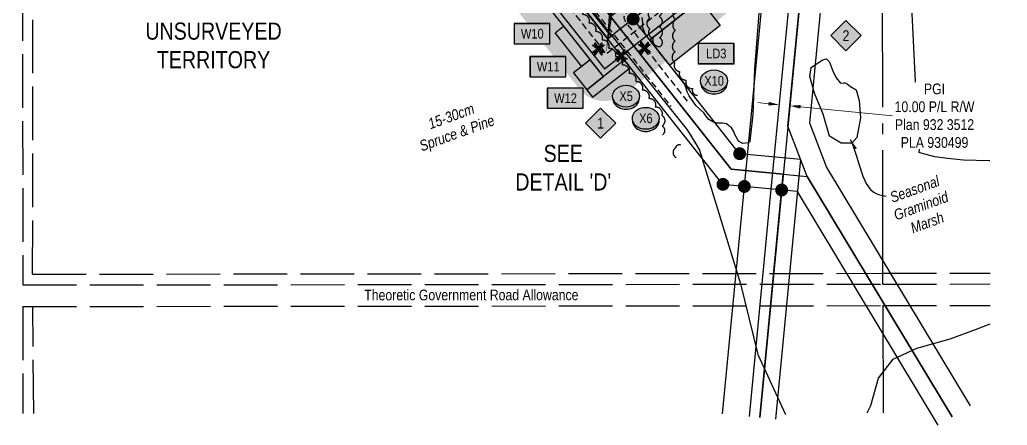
# Model space of a CAD drawing. Extents: x 499040 to 506121, y 6015569 to 6019091.
# Drawn here: x 504801 to 505722, y 6016528 to 6016907 of the extents above; entities that cross this region are included whole.
import ezdxf
from ezdxf.enums import TextEntityAlignment as Align

# ---------------------------------------------------------------- set-up
doc = ezdxf.new("R2010")
doc.units = 0
doc.header["$LTSCALE"] = 5
doc.header["$PDMODE"] = 35
doc.header["$PDSIZE"] = 0.5
for name, pattern in [('0', [1, 1, 0]), ('foc-QUARTERLINE', [33, 25, -3, 2, -3]), ('foc-TIELINE', [1.875, 1.25, -0.625]), ('foc-UNSURVEYED', [12.5, 10, -2.5]), ('UG_PIPE', [1.875, 1.25, -0.625])]:
    doc.linetypes.add(name, pattern=pattern)
doc.layers.get('Defpoints').update_dxf_attribs({"color": 9})
for name, color, linetype in [('AS-PIPE-UG', 44, 'UG_PIPE'), ('C-RW', 13, 'Continuous'), ('DETAIL-T', 7, 'Continuous'), ('F-RW', 190, 'Continuous'), ('L-MON', 1, 'Continuous'), ('L-QSEC', 8, 'foc-QUARTERLINE'), ('L-ROAD-T', 7, 'Continuous'), ('L-UNS-T', 3, 'Continuous'), ('L-USEC', 7, 'foc-UNSURVEYED'), ('P-BORE', 7, 'Continuous'), ('P-BUFFER-H 30m', 51, 'Continuous'), ('P-CHAINAGE-CL', 201, 'foc-TIELINE'), ('P-CROSSINGS', 250, 'Continuous'), ('P-ELEVATION', 7, 'Continuous'), ('P-PROPOSED', 10, 'Continuous'), ('P-PROPOSED-H', 21, 'Continuous'), ('P-STATION', 7, 'Continuous'), ('P-TEMP-BLOCKS', 250, 'Continuous'), ('P-TEMP-BLUE', 146, 'Continuous'), ('P-WORKAREA', 113, 'Continuous'), ('P-WORKAREA-H', 111, 'Continuous'), ('T-BUSH', 110, '0'), ('T-BUSH-T', 110, 'Continuous'), ('WETLAND', 143, 'Continuous'), ('WETLAND-T', 146, 'Continuous')]:
    doc.layers.add(name, color=color, linetype=linetype)
doc.layers.add('F-RW-T', color=190, linetype='Continuous', lineweight=9)
doc.layers.add('P-TEMP-BLUE-H', color=7, linetype='Continuous', true_color=0x99e6ff)
doc.styles.add('80', font='ARIALN.TTF', dxfattribs={"height": 10})
doc.styles.add('80CG', font='ARIALN.TTF', dxfattribs={"height": 10})
doc.styles.add('80L', font='ARIALN.TTF', dxfattribs={"height": 10})
doc.styles.add('Crossing', font='ARIALN.TTF', dxfattribs={"height": 10})
doc.dimstyles.new('Compass 5 000', dxfattribs={"dimscale": 5, "dimtxt": 9, "dimasz": 2, "dimexe": 0.2, "dimexo": 0.0625, "dimgap": 0.5, "dimtad": 0, "dimtih": 1, "dimtoh": 1, "dimzin": 0, "dimdsep": 46, "dimtxsty": '80CG', "dimcen": 0.1, "dimse1": 1, "dimse2": 1, "dimclrd": 256, "dimclrt": 256, "dimaunit": 1, "dimadec": 4, "dimazin": 0, "dimtfac": 0.06, "dimtofl": 0, "dimtmove": 0, "dimatfit": 1, "dimfxl": 0.2, "dimtolj": 1, "dimtzin": 0, "dimlwd": -1, "dimarcsym": 0})

# ---------------------------------------------------------------- blocks, each defined once
blk = doc.blocks.new('fdia')
at = {"color": 255, "const_width": 1}
blk.add_lwpolyline([(-0.5, 0, 1), (0.5, 0, 1)], format="xyb", close=True, dxfattribs=at)
blk = doc.blocks.new('Fdiaa')
blk.add_blockref('fdia', (0, 0))
blk = doc.blocks.new('fdib')
at = {"color": 1, "const_width": 1.6}
blk.add_lwpolyline([(-0.4, 0, 1), (0.4, 0, 1)], format="xyb", close=True, dxfattribs=at)
at = {"color": 1}
blk.add_circle((0, 0), 0.8, dxfattribs=at)
blk = doc.blocks.new('Fdibb')
blk.add_blockref('fdib', (0, 0))
blk = doc.blocks.new('fdicc')
for name in ['Fdibb', 'Fdiaa']:
    blk.add_blockref(name, (0, 0))
blk = doc.blocks.new('FDI')
blk.add_blockref('fdicc', (0, 0))
blk = doc.blocks.new('*D396')
at = {"layer": 'Defpoints', "color": 0, "transparency": 16777216}
for p in [(505513.15, 6016866.67), (505523.1, 6016865.71), (505519.28, 6016826.38)]:
    blk.add_point(p, dxfattribs=at)
at = {"layer": 'F-RW-T', "transparency": 16777216}
for p, q in [((505499.38, 6016828.31), (505489.43, 6016829.28)), ((505529.23, 6016825.41), (505615.17, 6016817.07))]:
    blk.add_line(p, q, dxfattribs=at)
for points in [[(505499.54, 6016829.97), (505499.22, 6016826.66), (505509.33, 6016827.35)], [(505529.4, 6016827.07), (505529.07, 6016823.76), (505519.28, 6016826.38)]]:
    blk.add_solid(points, dxfattribs=at)
at = {"layer": 'F-RW-T', "transparency": 16777216, "insert": (505654.26, 6016817.07), "char_height": 10, "attachment_point": 5, "style": '80CG', "bg_fill": 3, "box_fill_scale": 1.1, "bg_fill_color": 256, "bg_fill_true_color": 13158600, "bg_fill_transparency": 0}
blk.add_mtext('\\A1;PGI\\P10.00 P/L R/W\\PPlan 932 3512\\PPLA 930499', dxfattribs=at)
blk = doc.blocks.new('TEMP')
h = blk.add_hatch(color=255)
h.dxf.hatch_style = 1
h.paths.add_polyline_path([(0, 0.25), (-0.67, 1.15), (-0.67, 0.67), (-1.15, 0.67), (-0.25, 0), (-1.15, -0.67), (-0.67, -0.67), (-0.67, -1.15), (0, -0.25), (0.67, -1.15), (0.67, -0.67), (1.15, -0.67), (0.25, 0), (1.15, 0.67), (0.67, 0.67), (0.67, 1.15)])
h.paths.add_polyline_path([(0.57, 0.85), (0.57, 0.57), (0.85, 0.57), (0.08, 0), (0.85, -0.57), (0.57, -0.57), (0.57, -0.85), (0, -0.08), (-0.57, -0.85), (-0.57, -0.57), (-0.85, -0.57), (-0.08, 0), (-0.85, 0.57), (-0.57, 0.57), (-0.57, 0.85), (0, 0.08)], flags=16)
h = blk.add_hatch(color=1)
h.dxf.hatch_style = 1
h.paths.add_polyline_path([(0, 0.08), (-0.57, 0.85), (-0.57, 0.57), (-0.85, 0.57), (-0.08, 0), (-0.85, -0.57), (-0.57, -0.57), (-0.57, -0.85), (0, -0.08), (0.57, -0.85), (0.57, -0.57), (0.85, -0.57), (0.08, 0), (0.85, 0.57), (0.57, 0.57), (0.57, 0.85)])
at = {"color": 1}
for p, q in [((-0.08, 0), (0.08, 0)), ((0, 0.08), (0, -0.08))]:
    blk.add_line(p, q, dxfattribs=at)
at = {"color": 255, "flags": 128}
blk.add_lwpolyline([(-0.25, 0), (-1.15, 0.67), (-0.67, 0.67), (-0.67, 1.15), (0, 0.25), (0.67, 1.15), (0.67, 0.67), (1.15, 0.67), (0.25, 0), (1.15, -0.67), (0.67, -0.67), (0.67, -1.15), (0, -0.25), (-0.67, -1.15), (-0.67, -0.67), (-1.15, -0.67)], close=True, dxfattribs=at)
at = {"color": 1, "flags": 128}
blk.add_lwpolyline([(-0.08, 0), (-0.85, 0.57), (-0.57, 0.57), (-0.57, 0.85), (0, 0.08), (0.57, 0.85), (0.57, 0.57), (0.85, 0.57), (0.08, 0), (0.85, -0.57), (0.57, -0.57), (0.57, -0.85), (0, -0.08), (-0.57, -0.85), (-0.57, -0.57), (-0.85, -0.57)], close=True, dxfattribs=at)
blk = doc.blocks.new('Temp_Area5')
at = {"true_color": 0x99e6ff}
h = blk.add_hatch(color=141, dxfattribs=at)
h.dxf.hatch_style = 1
h.paths.add_polyline_path([(-16.83, -9.44), (16.33, -9.44), (16.33, 9.05), (-16.83, 9.05)])
at = {"color": 250}
for points in [[(-17.03, -9.64), (16.53, -9.64), (16.53, 9.25), (-17.03, 9.25)], [(-16.93, -9.54), (16.43, -9.54), (16.43, 9.15), (-16.93, 9.15)]]:
    blk.add_lwpolyline(points, close=True, dxfattribs=at)
at = {"color": 250, "style": '80L'}
blk.add_attdef('TEMPORARY', text='', height=9, dxfattribs=at).set_placement((0, -0.15), align=Align.MIDDLE_CENTER)
blk = doc.blocks.new('30M BUFFER DISP')
h = blk.add_hatch(color=70)
h.dxf.hatch_style = 1
h.paths.add_polyline_path([(0, 14.14), (14.14, 0), (0, -14.14), (-14.14, 0)])
blk.add_lwpolyline([(0, 14.14), (14.14, 0), (0, -14.14), (-14.14, 0)], close=True)
at = {"color": 235, "style": '80L'}
blk.add_attdef('DISURBANCE', text='', height=10, dxfattribs=at).set_placement((0, 0), align=Align.MIDDLE_CENTER)
blk = doc.blocks.new('xing2')
h = blk.add_hatch(color=50)
h.dxf.hatch_style = 1
edge = h.paths.add_edge_path()
edge.add_ellipse((0, 0), major_axis=(-12.5, 0), ratio=0.816297, start_angle=0, end_angle=360)
h = blk.add_hatch(color=250)
h.dxf.hatch_style = 1
edge = h.paths.add_edge_path()
edge.add_ellipse((0, -2.05), major_axis=(-12.5, 0), ratio=0.816297, start_angle=0, end_angle=180)
edge.add_line((12.5, -2.05), (12.5, 0))
edge.add_ellipse((0, 0), major_axis=(-12.5, 0), ratio=0.816297, start_angle=0, end_angle=180, ccw=False)
edge.add_line((-12.5, 0), (-12.5, -2.05))
at = {"color": 250}
blk.add_ellipse((0, 0), major_axis=(-12.5, 0), ratio=0.816297, dxfattribs=at)
blk.add_ellipse((0, -2.05), major_axis=(-12.5, 0), ratio=0.816297, start_param=0, end_param=3.141593, dxfattribs=at)
at = {"color": 250, "style": 'Crossing'}
blk.add_attdef('CROSSING', text='', height=9, dxfattribs=at).set_placement((0.09, 0.02), align=Align.MIDDLE_CENTER)
at = {"color": 250, "style": 'Crossing', "flags": 1}
for tag, p in [('OWNER', (0.09, -12.49)), ('DESCRIPTION', (0.09, -25.77)), ('LOCATION', (0.09, -39.3)), ('DWG_REF', (0.09, -52.84))]:
    blk.add_attdef(tag, text='', height=9, dxfattribs=at).set_placement(p, align=Align.MIDDLE_CENTER)
blk = doc.blocks.new('*U438')
at = {"layer": 'P-ELEVATION'}
h = blk.add_hatch(color=111, dxfattribs=at)
h.dxf.hatch_style = 1
edge = h.paths.add_edge_path()
edge.add_ellipse((0, 0), major_axis=(-10.94, 0), ratio=0.913794, start_angle=0, end_angle=360)
at = {"layer": 'P-ELEVATION', "color": 7, "flags": 128}
blk.add_lwpolyline([(0, 0, 5, 0, 0), (-6.19, -55.27, 0, 0, 0)], format="xyseb", dxfattribs=at)
at = {"layer": 'P-ELEVATION', "color": 7}
blk.add_ellipse((0, 0), major_axis=(-10.94, 0), ratio=0.913794, dxfattribs=at)
at = {"layer": 'P-ELEVATION', "style": '80'}
blk.add_attdef('BEND', text='', height=10, dxfattribs=at).set_placement((0, 0), align=Align.MIDDLE_CENTER)

msp = doc.modelspace()

# ---------------------------------------------------------------- hatches: boundary and pattern name
at = {"layer": 'P-BUFFER-H 30m'}
h = msp.add_hatch(color=256, dxfattribs=at)
h.dxf.hatch_style = 1
edge = h.paths.add_edge_path()
edge.add_line((504464.69, 6016756.375), (504464.544, 6016907.23))
edge.add_line((504464.544, 6016907.23), (504950.831, 6017312.745))
edge.add_line((504950.831, 6017312.745), (505322.767, 6016842.119))
edge.add_arc((505346.291, 6016860.71), 29.984, 218.31929, 308.31929)
edge.add_line((505364.882, 6016837.186), (505482.419, 6016930.074))
edge.add_line((505482.419, 6016930.074), (505568.669, 6016921.724))
edge.add_arc((505571.559, 6016951.568), 29.984, 264.47009, 354.475197)
edge.add_line((505601.403, 6016948.682), (505606.215, 6016998.431))
edge.add_arc((505576.371, 6017001.318), 29.984, 354.475197, 444.424206)
edge.add_line((505579.284, 6017031.16), (505559.389, 6017033.102))
edge.add_arc((505556.476, 6017003.26), 29.984, 84.424206, 174.475197)
edge.add_line((505526.631, 6017006.147), (505526.629, 6017006.125))
edge.add_line((505526.629, 6017006.125), (505470.104, 6017011.598))
edge.add_arc((505467.214, 6016981.753), 29.984, 84.47009, 128.31929)
edge.add_line((505448.623, 6017005.278), (505354.513, 6016930.903))
edge.add_line((505354.513, 6016930.903), (504985.262, 6017398.131))
edge.add_arc((504961.738, 6017379.54), 29.984, 38.31929, 122.019261)
edge.add_line((504945.841, 6017404.963), (504910.513, 6017382.871))
edge.add_arc((504926.41, 6017357.448), 29.984, 122.019261, 129.824634)
edge.add_line((504907.207, 6017380.476), (504395.345, 6016953.635))
edge.add_arc((504414.548, 6016930.607), 29.984, 129.824634, 180.055696)
edge.add_line((504384.564, 6016930.578), (504384.733, 6016756.297))
edge.add_arc((504414.717, 6016756.326), 29.984, 180.055696, 270.055696)
edge.add_line((504414.746, 6016726.342), (504434.735, 6016726.361))
edge.add_arc((504434.706, 6016756.345), 29.984, 270.055696, 360.055696)
at = {"layer": 'P-PROPOSED-H'}
h = msp.add_hatch(color=256, dxfattribs=at)
h.dxf.hatch_style = 1
h.paths.add_polyline_path([(504434.706, 6016756.345), (504434.546, 6016921.257), (504938.165, 6017341.223), (504957.156, 6017353.099), (505346.291, 6016860.71), (505473.296, 6016961.082), (505571.559, 6016951.568), (505576.371, 6017001.318), (505556.476, 6017003.26), (505553.587, 6016973.391), (505467.214, 6016981.753), (505349.58, 6016888.787), (504961.738, 6017379.54), (504926.41, 6017357.448), (504414.548, 6016930.607), (504414.717, 6016756.326)])
at = {"layer": 'P-TEMP-BLUE-H'}
h = msp.add_hatch(color=256, dxfattribs=at)
h.dxf.hatch_style = 1
h.paths.add_polyline_path([(505342.37, 6016857.611), (504956.011, 6017346.489), (504941.103, 6017337.167), (504439.546, 6016918.919), (504439.607, 6016855.81), (504434.61, 6016855.784), (504434.546, 6016921.257), (504938.165, 6017341.223), (504957.156, 6017353.099), (505346.291, 6016860.71), (505361.974, 6016873.104), (505365.074, 6016869.181), (505345.469, 6016853.687)])
h = msp.add_hatch(color=256, dxfattribs=at)
h.dxf.hatch_style = 1
h.paths.add_polyline_path([(505385.498, 6016891.695), (505473.296, 6016961.082), (505496.943, 6016958.792), (505496.462, 6016953.818), (505474.816, 6016955.914), (505388.597, 6016887.775)])
h = msp.add_hatch(color=256, dxfattribs=at)
h.dxf.hatch_style = 1
h.paths.add_polyline_path([(505454.237, 6016901.433), (505407.188, 6016864.25), (505388.597, 6016887.775), (505435.646, 6016924.957)])
h = msp.add_hatch(color=256, dxfattribs=at)
h.dxf.hatch_style = 1
h.paths.add_polyline_path([(505308.286, 6016900.736), (505333.074, 6016869.37), (505325.233, 6016863.173), (505300.444, 6016894.539)])
h = msp.add_hatch(color=256, dxfattribs=at)
h.dxf.hatch_style = 1
h.paths.add_polyline_path([(505329.786, 6016841.293), (505345.469, 6016853.687), (505333.074, 6016869.37), (505317.391, 6016856.976)])
h = msp.add_hatch(color=256, dxfattribs=at)
h.dxf.hatch_style = 1
h.paths.add_polyline_path([(505335.272, 6016834.355), (505370.559, 6016862.242), (505365.074, 6016869.181), (505329.788, 6016841.294)])
at = {"layer": 'P-WORKAREA-H'}
h = msp.add_hatch(color=256, dxfattribs=at)
h.dxf.hatch_style = 1
h.paths.add_polyline_path([(504961.738, 6017379.54), (505349.58, 6016888.787), (505352.716, 6016891.266), (504964.875, 6017382.019)])

# ---------------------------------------------------------------- linework, layer by layer
at = {"layer": 'AS-PIPE-UG', "flags": 128}
for points in [[(504916.989, 6017442.109), (504925.542, 6017433.05), (504933.411, 6017425.171), (504947.725, 6017409.529), (504958.812, 6017396.353), (504969.92, 6017380.931), (504998.082, 6017344.622), (505038.658, 6017293.761), (505073.629, 6017250.189), (505104.945, 6017209.724), (505161.929, 6017137.109), (505171.518, 6017125.569), (505238.251, 6017040.343), (505281.98, 6016985.503), (505330.871, 6016922.695), (505355.511, 6016892.209), (505373.407, 6016869.822), (505386.285, 6016853.503), (505408.38, 6016825.644)], [(505423.952, 6016830.539), (505409.772, 6016848.457), (505400.197, 6016860.581), (505375.775, 6016892.746), (505366.586, 6016904.029), (505365.106, 6016906.81), (505364.817, 6016909.381), (505365.781, 6016912.323), (505382.241, 6016924.619), (505404.324, 6016941.074), (505421.81, 6016954.497), (505441.119, 6016969.854), (505450.321, 6016977.134), (505454.992, 6016982.157), (505455.21, 6016984.55), (505447.525, 6016995.666), (505433.235, 6017013.187), (505423.328, 6017025.105), (505421.092, 6017029.161), (505420.546, 6017034.485)]]:
    msp.add_lwpolyline(points, dxfattribs=at)
at = {"layer": 'C-RW', "flags": 128}
for points in [[(505670.612, 6016535.932), (505535.499, 6016760.485), (505517.455, 6016807.462), (505536.718, 6017006.615), (505565.426, 6017302.209), (505604.691, 6017361.506), (505672.737, 6017464.265), (505705.426, 6017513.652)], [(505687.74, 6016546.238), (505553.527, 6016769.298), (505537.805, 6016810.229), (505556.614, 6017004.691), (505584.841, 6017295.323), (505621.358, 6017350.469), (505689.403, 6017453.229), (505722.095, 6017502.619)]]:
    msp.add_lwpolyline(points, dxfattribs=at)
at = {"layer": 'F-RW'}
for points in [[(505491.141, 6016535.418), (505513.121, 6016762.658), (505464.665, 6016767.344), (505352.046, 6016909.845), (505446.155, 6016984.219), (505410.91, 6017028.817), (505420.289, 6017059.323), (505413.85, 6017564.34)], [(505456.322, 6016538.786), (505476.836, 6016751.103), (505501.9, 6017009.986), (505531.451, 6017314.259), (505604.613, 6017424.744), (505630.757, 6017464.225), (505697.238, 6017564.621)], [(505705.413, 6017531.727), (505660.744, 6017464.253), (505604.669, 6017379.571), (505555.72, 6017305.653), (505526.77, 6017007.577), (505501.706, 6016748.695), (505481.193, 6016536.38)], [(505705.426, 6017513.652), (505672.737, 6017464.265), (505604.691, 6017361.506), (505565.426, 6017302.209), (505536.718, 6017006.615), (505491.141, 6016535.418)]]:
    msp.add_lwpolyline(points, dxfattribs=at)
at = {"layer": 'F-RW', "flags": 128}
for points in [[(505506.063, 6016533.975), (505529.487, 6016776.138), (505472.467, 6016781.65), (505373.104, 6016907.378), (505467.213, 6016981.753), (505423.789, 6017036.699), (505430.303, 6017057.883), (505423.845, 6017564.35)], [(505657.766, 6016528.203), (505526.54, 6016746.299), (505456.863, 6016753.037), (504910.492, 6017444.384), (504922.254, 6017453.68), (505464.665, 6016767.344), (505535.499, 6016760.485), (505670.612, 6016535.932)]]:
    msp.add_lwpolyline(points, dxfattribs=at)
at = {"layer": 'L-QSEC'}
msp.add_line((505606.083, 6016659.965), (505605.2, 6017564.529), dxfattribs=at)
at = {"layer": 'L-QSEC', "flags": 128}
msp.add_lwpolyline([(505606.11, 6016639.859), (505606.235, 6016539.913)], dxfattribs=at)
at = {"layer": 'L-USEC'}
for p, q in [((504803.319, 6017061.885), (504803.751, 6016659.156)), ((504812.915, 6016669.218), (504813.354, 6017061.893)), ((504803.772, 6016639.05), (504803.879, 6016539.104)), ((504813.915, 6016539.114), (504812.948, 6016639.058))]:
    msp.add_line(p, q, dxfattribs=at)
at = {"layer": 'L-USEC', "flags": 128}
for points in [[(504812.915, 6016669.223), (505606.08, 6016670.023)], [(505606.08, 6016670.023), (505706.029, 6016670.132)], [(504803.751, 6016659.156), (505606.09, 6016659.965)], [(505606.09, 6016659.965), (505706.036, 6016660.074)], [(504803.772, 6016639.05), (505606.11, 6016639.859)], [(505606.11, 6016639.859), (505706.051, 6016639.968)]]:
    msp.add_lwpolyline(points, dxfattribs=at)
at = {"layer": 'P-CHAINAGE-CL', "flags": 128}
msp.add_lwpolyline([(504424.712, 6016756.336), (504424.547, 6016925.932), (504932.288, 6017349.336), (504959.447, 6017366.32), (505347.935, 6016874.748), (505470.255, 6016971.418), (505562.573, 6016962.48), (505566.423, 6017002.289)], dxfattribs=at)
at = {"layer": 'P-PROPOSED', "flags": 128}
msp.add_lwpolyline([(504434.706, 6016756.345), (504434.546, 6016921.257), (504938.165, 6017341.223), (504957.156, 6017353.099), (505346.291, 6016860.71), (505473.296, 6016961.082), (505571.559, 6016951.568), (505576.371, 6017001.318), (505556.476, 6017003.26), (505553.587, 6016973.391), (505467.214, 6016981.753), (505349.58, 6016888.787), (504961.738, 6017379.54), (504926.41, 6017357.448), (504414.548, 6016930.607), (504414.717, 6016756.326)], close=True, dxfattribs=at)
at = {"layer": 'P-TEMP-BLUE'}
for points in [[(505342.37, 6016857.611), (504956.011, 6017346.489), (504941.103, 6017337.167), (504439.546, 6016918.919), (504439.607, 6016855.81), (504434.61, 6016855.784), (504434.546, 6016921.257), (504938.165, 6017341.223), (504957.156, 6017353.099), (505346.291, 6016860.71), (505361.974, 6016873.104), (505365.074, 6016869.181), (505345.469, 6016853.687)], [(505385.498, 6016891.695), (505473.296, 6016961.082), (505496.943, 6016958.792), (505496.462, 6016953.818), (505474.816, 6016955.914), (505388.597, 6016887.775)], [(505454.237, 6016901.433), (505407.188, 6016864.25), (505388.597, 6016887.775), (505435.646, 6016924.957)], [(505308.286, 6016900.736), (505333.074, 6016869.37), (505325.233, 6016863.173), (505300.444, 6016894.539)], [(505329.786, 6016841.293), (505345.469, 6016853.687), (505333.074, 6016869.37), (505317.391, 6016856.976)], [(505335.272, 6016834.355), (505370.559, 6016862.242), (505365.074, 6016869.181), (505329.788, 6016841.294)]]:
    msp.add_lwpolyline(points, close=True, dxfattribs=at)
at = {"layer": 'P-WORKAREA'}
msp.add_lwpolyline([(504961.738, 6017379.54), (505349.58, 6016888.787), (505352.716, 6016891.266), (504964.875, 6017382.019)], close=True, dxfattribs=at)
at = {"layer": 'T-BUSH', "flags": 128}
for points in [[(505489.286, 6016929.817, 0.5205671), (505491.642, 6016939.53, 0.5205671), (505493.998, 6016949.243, 0.5205671), (505495.877, 6016959.056, 0.5205671), (505497.616, 6016968.898, 0.5205671), (505490.217, 6016973.617, 0.5205671), (505480.486, 6016974.583, 0.5205671), (505470.851, 6016972.867, 0.5205671), (505462.83, 6016966.904, 0.5205671), (505453.604, 6016967.236, 0.5205671), (505445.727, 6016961.084, 0.5205671), (505437.851, 6016954.931, 0.5205671), (505430, 6016948.746, 0.5205671), (505422.285, 6016942.392, 0.5205671), (505414.571, 6016936.038, 0.5205671), (505413.008, 6016926.716, 0.5205671), (505412.838, 6016916.723, 0.5205671), (505412.668, 6016906.73, 0.5205671), (505412.498, 6016896.737, 0.5205671), (505412.328, 6016886.744, 0.5205671), (505412.158, 6016876.75, 0.5205671), (505411.988, 6016866.757, 0.5205671), (505416.401, 6016858.268, 0.5205671), (505422.458, 6016850.317, 0.5205671), (505428.514, 6016842.367, 0.5205671), (505433.256, 6016836.142, 0.5205671)], [(505251.243, 6016948.952, -0.5205671), (505259.163, 6016955.048, -0.5205671), (505267.083, 6016961.144, -0.5205671), (505275.004, 6016967.24, -0.5205671), (505282.097, 6016966.438, -0.5205671), (505288.353, 6016958.643, -0.5205671), (505294.609, 6016950.849, -0.5205671), (505300.865, 6016943.054, -0.5205671), (505307.121, 6016935.26, -0.5205671), (505313.377, 6016927.465, -0.5205671), (505319.633, 6016919.67, -0.5205671), (505325.75, 6016911.767, -0.5205671), (505331.855, 6016903.853, -0.5205671), (505337.96, 6016895.94, -0.5205671), (505344.065, 6016888.027, -0.5205671), (505350.243, 6016880.171, -0.5205671), (505356.551, 6016872.419, -0.5205671), (505362.86, 6016864.667, -0.5205671), (505369.169, 6016856.915, -0.5205671), (505375.477, 6016849.163, -0.5205671), (505381.617, 6016841.278, -0.5205671), (505387.694, 6016833.342, -0.5205671), (505393.77, 6016825.407, -0.5205671), (505399.833, 6016817.466, -0.5205671), (505400.191, 6016807.478, -0.5205671), (505400.489, 6016799.186, -0.5205671)], [(505413.197, 6016777.739, -0.5205671), (505413.241, 6016787.734, -0.5205671), (505417.272, 6016789.954, -0.5205671)]]:
    msp.add_lwpolyline(points, format="xyb", dxfattribs=at)
msp.add_lwpolyline([(505398.018, 6016881.314, -0.5205671), (505391.859, 6016889.185, -0.5205671), (505388.735, 6016898.204, -0.5205671), (505388.634, 6016908.118, -0.5205671), (505391.743, 6016917.617, -0.5205671), (505397.216, 6016919.913, -0.5205671), (505397.424, 6016909.92, -0.5205671), (505397.632, 6016899.928, -0.5205671), (505397.839, 6016889.935, -0.5205671)], format="xyb", close=True, dxfattribs=at)
at = {"layer": 'WETLAND'}
for points in [[(505239.668, 6017038.331), (505351.191, 6016894.546), (505423.649, 6016803.924), (505431.675, 6016790.759), (505434.931, 6016784.956), (505473.182, 6016660.204), (505489.271, 6016594.297), (505515.216, 6016538.208)], [(505492.349, 6016937.065), (505486.354, 6016860.736), (505484.843, 6016818.08), (505482.006, 6016793.196), (505481.262, 6016792.507), (505480.599, 6016791.894), (505475.177, 6016791.287), (505474.793, 6016791.512), (505474.685, 6016791.575), (505471.489, 6016793.449), (505469.108, 6016797.461), (505467.672, 6016800.14), (505467.155, 6016802.392), (505464.44, 6016806.403), (505462.472, 6016807.699), (505460.155, 6016809.447), (505456.506, 6016810.25), (505451.07, 6016810.096), (505447.408, 6016811.352), (505443.72, 6016813.514), (505440.9, 6016817.061), (505439.011, 6016819.727), (505435.284, 6016823.248), (505432.024, 6016826.329), (505428.246, 6016831.662), (505425.412, 6016835.661), (505423.498, 6016839.234), (505422.502, 6016842.379), (505420.878, 6016847.1), (505397.512, 6016876.349), (505392.79, 6016883.015), (505392.074, 6016885.277), (505390.429, 6016886.348), (505387.634, 6016888.989), (505385.771, 6016890.75), (505384.335, 6016893.429), (505381.877, 6016900.159), (505382.215, 6016904.249), (505381.633, 6016908.765)], [(505705.954, 6016775.035), (505705.144, 6016775.068), (505681.375, 6016775.644), (505666.333, 6016777.092), (505654.413, 6016778.63), (505641.816, 6016782.023), (505639.845, 6016782.852), (505640.146, 6016785.942), (505636.194, 6016855.331), (505632.896, 6016925.688)], [(505591.553, 6016539.898), (505594.905, 6016546.73), (505602.083, 6016572.215), (505615.8, 6016589.985), (505637.634, 6016600.085), (505668.987, 6016608.874), (505692.445, 6016617.44), (505706.063, 6016622.833)]]:
    msp.add_lwpolyline(points, dxfattribs=at)
msp.add_lwpolyline([(505569.576, 6016847.875), (505570.761, 6016847.712), (505573.161, 6016846.402), (505575.97, 6016844.513), (505581.183, 6016841.118), (505583.822, 6016831.352), (505585.066, 6016815.247), (505581.657, 6016796.649), (505577.082, 6016791.402), (505567.238, 6016791.516), (505556.428, 6016797.902), (505550.33, 6016818.592), (505542.299, 6016838.047), (505537.92, 6016853.669), (505539.259, 6016861.974), (505544.272, 6016865.659), (505550.071, 6016869.366), (505553.589, 6016870.253), (505556.027, 6016867.567), (505559.419, 6016859.003), (505562.362, 6016852.394), (505566.44, 6016847.392), (505569.576, 6016847.875)], close=True, dxfattribs=at)

# ---------------------------------------------------------------- block references
at = {"layer": 'L-MON', "xscale": 4.997314350000027, "yscale": 4.997314350000027, "zscale": 4.997314350000027}
for name, p in [('FDI', (505373.119, 6016907.39)), ('TEMP', (505340.675, 6016879.468)), ('TEMP', (505361.974, 6016873.104)), ('TEMP', (505383.673, 6016880.128)), ('FDI', (505472.466, 6016781.659)), ('FDI', (505456.863, 6016753.037))]:
    msp.add_blockref(name, p, dxfattribs=at)
at = {"layer": 'L-MON', "color": 4, "xscale": 4.997314350000027, "yscale": 4.997314350000027, "zscale": 4.997314350000027}
msp.add_blockref('FDI', (505476.852, 6016751.076), dxfattribs=at)
at = {"layer": 'P-BORE', "xscale": 0.99946287, "yscale": 0.99946287, "zscale": 0.99946287}
for p, values in [((505571.65, 6016891.827), {'DISURBANCE': '2'}), ((505342.714, 6016810.161), {'DISURBANCE': '1'})]:
    msp.add_blockref('30M BUFFER DISP', p, dxfattribs=at).add_auto_attribs(values)
at = {"layer": 'P-CROSSINGS', "color": 6, "xscale": 0.99946287, "yscale": 0.99946287, "zscale": 0.99946287}
msp.add_blockref('xing2', (505448.534, 6016849.68), dxfattribs=at).add_auto_attribs({'CROSSING': 'X10'})
at = {"layer": 'P-CROSSINGS', "color": 4, "xscale": 0.99946287, "yscale": 0.99946287, "zscale": 0.99946287}
for p, values in [((505366.471, 6016835.387), {'CROSSING': 'X5'}), ((505384.879, 6016814.671), {'CROSSING': 'X6'})]:
    msp.add_blockref('xing2', p, dxfattribs=at).add_auto_attribs(values)
at = {"layer": 'P-STATION', "xscale": 0.99946287, "yscale": 0.99946287, "zscale": 0.99946287}
msp.add_blockref('*U438', (505354.127, 6016929.993), dxfattribs=at).add_auto_attribs({'BEND': '3'})
at = {"layer": 'P-TEMP-BLOCKS', "xscale": 0.99946287, "yscale": 0.99946287, "zscale": 0.99946287}
for p, values in [((505279.021, 6016893.802), {'TEMPORARY': 'W10'}), ((505450.686, 6016875.308), {'TEMPORARY': 'LD3'}), ((505293.897, 6016863.012), {'TEMPORARY': 'W11'}), ((505310.046, 6016833.642), {'TEMPORARY': 'W12'})]:
    msp.add_blockref('Temp_Area5', p, dxfattribs=at).add_auto_attribs(values)

# ---------------------------------------------------------------- texts
at = {"layer": 'DETAIL-T', "color": 3, "insert": (505307.911, 6016768.618), "char_height": 15.9914, "width": 88.72351, "attachment_point": 5, "style": '80CG'}
msp.add_mtext("SEE\\PDETAIL 'D'", dxfattribs=at)
at = {"layer": 'L-ROAD-T', "style": '80L'}
msp.add_text('Theoretic Government Road Allowance', height=9.99461, rotation=0.055541, dxfattribs=at).set_placement((505222.172, 6016649.834), align=Align.MIDDLE_CENTER)
at = {"layer": 'L-UNS-T', "color": 3, "insert": (504981.658, 6016882.639), "char_height": 15.99138, "attachment_point": 5, "style": '80L'}
msp.add_mtext_dynamic_manual_height_columns('UNSURVEYED TERRITORY', width=126.27775, gutter_width=47.449, heights=[0], dxfattribs=at)
at = {"layer": 'T-BUSH-T', "insert": (505166.466, 6016808.613), "char_height": 9.99463, "attachment_point": 1, "rotation": 20, "style": '80L'}
msp.add_mtext_dynamic_manual_height_columns('\\pi15.17911;{\\fArial Narrow|b0|i1|c0|p34;15-30cm \\P\\pi0.43261;Spruce & Pine}', width=72.96834, gutter_width=47.449, heights=[0], dxfattribs=at)
at = {"layer": 'WETLAND-T', "insert": (505608.788, 6016744.129), "char_height": 10, "attachment_point": 1, "rotation": 20, "style": '80L'}
msp.add_mtext_dynamic_manual_height_columns('\\pi2.98997;{\\fArial Narrow|b0|i1|c0|p34;Seasonal \\P\\pi0.60593;Graminoid \\P\\pi11.20621;Marsh}', width=53.42196, gutter_width=49.973, heights=[0], dxfattribs=at)

# ---------------------------------------------------------------- leaders
at = {"layer": 'WETLAND-T', "path_type": 1}
msp.add_leader([(505575.683, 6016794.842), (505603.046, 6016743.191), (505609.127, 6016741.976)], dimstyle='Compass 5 000', override={"dimgap": 0.5, "dimtad": 0}, dxfattribs=at)

# ---------------------------------------------------------------- next in the draw order: dimensions: what is measured, and where the dimension line sits
at = {"layer": 'F-RW-T', "color": 4}
dim = msp.add_linear_dim(base=(505519.281, 6016826.381), p1=(505513.154, 6016866.675), p2=(505523.101, 6016865.709), angle=354.45283, text='PGI\\P10.00 P/L R/W\\PPlan 932 3512\\PPLA 930499', dimstyle='Compass 5 000', override={"dimtfill": 1}, dxfattribs=at)
dim.commit()
dim.dimension.update_dxf_attribs({"geometry": '*D396', "text_midpoint": (505654.257, 6016817.068), "dimtype": 161})

# ---------------------------------------------------------------- next in the draw order: block references
at = {"layer": 'L-MON', "color": 4, "xscale": 4.997314350000027, "yscale": 4.997314350000027, "zscale": 4.997314350000027}
msp.add_blockref('FDI', (505511.654, 6016747.732), dxfattribs=at)

doc.saveas('drawing.dxf')
